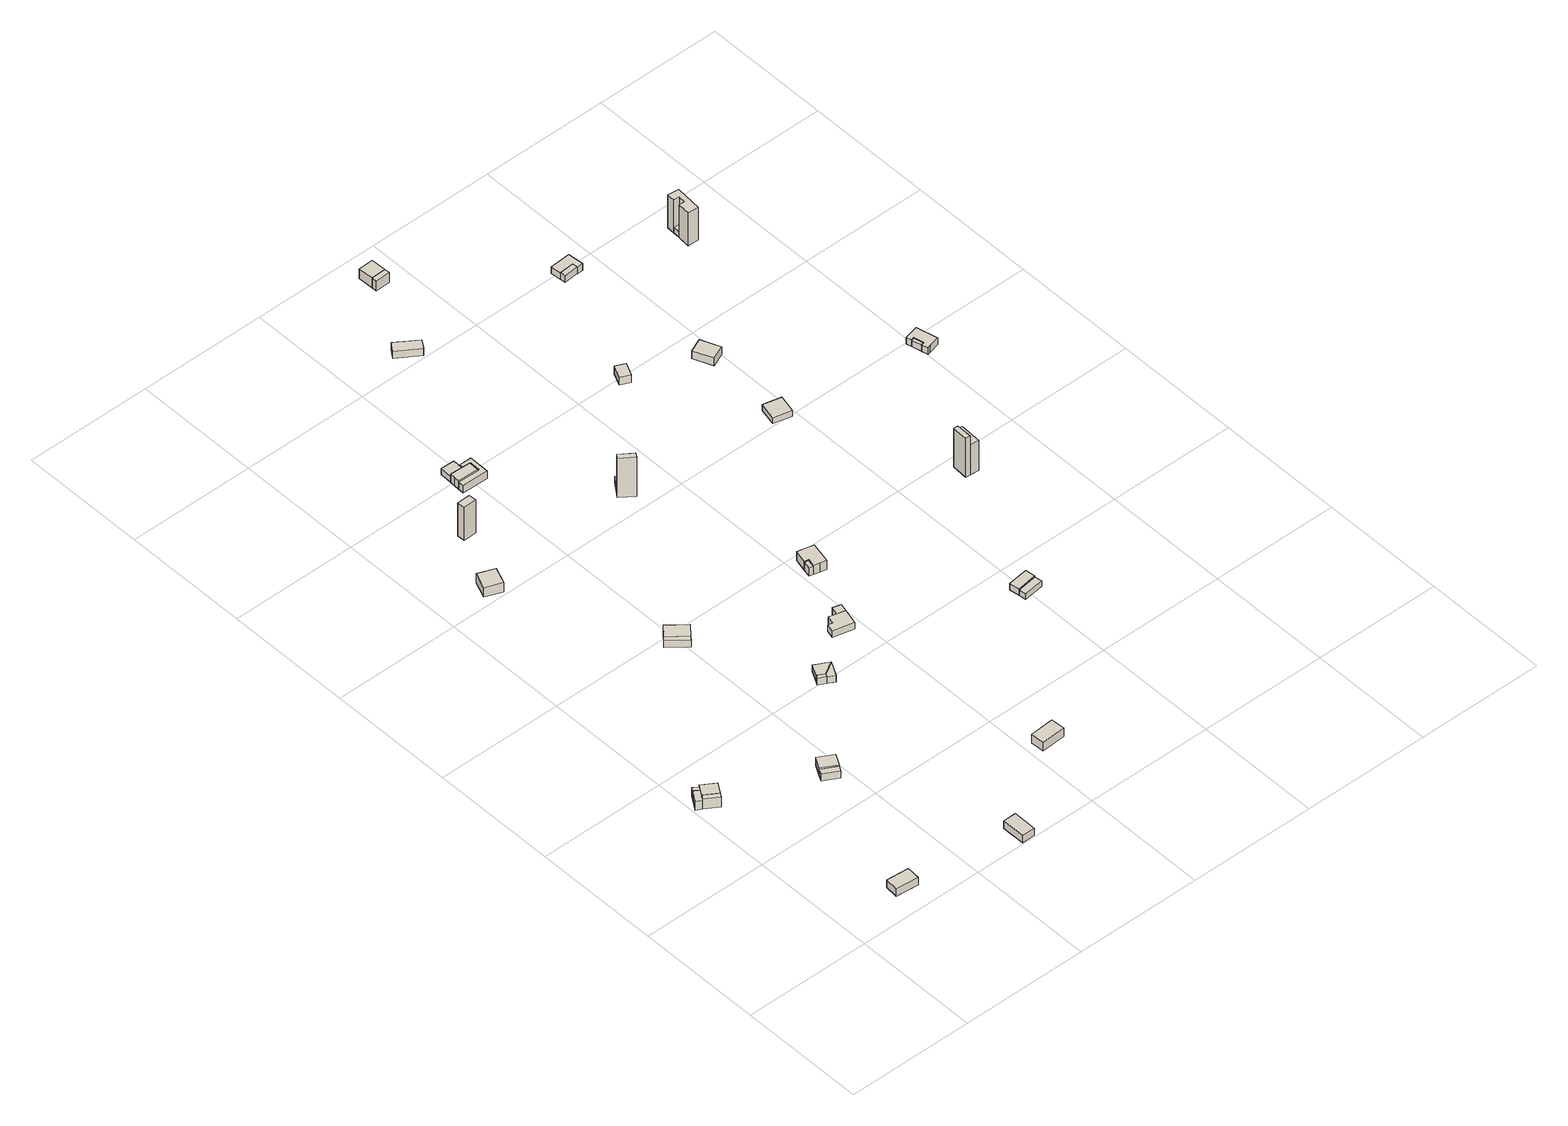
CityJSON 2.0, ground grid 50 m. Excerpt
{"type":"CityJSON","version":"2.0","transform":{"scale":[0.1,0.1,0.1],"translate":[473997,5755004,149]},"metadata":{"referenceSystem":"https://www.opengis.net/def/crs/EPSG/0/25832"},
"CityObjects":{
"building1":{"type":"Building","attributes":{"Gemeindeschluessel":"05711000","BezugspunktDach":"2000","function":"51009_1610","measuredHeight":5.5},"address":[{"country":"Germany"}],"geometry":[{"type":"Solid","lod":"1","boundaries":[[[[0,1,2,3]],[[4,5,6,7]],[[4,7,3,2]],[[5,4,2,1]],[[6,5,1,0]],[[7,6,0,3]]]]}]},
"building2":{"type":"Building","attributes":{"Gemeindeschluessel":"05711000","BezugspunktDach":"2000","function":"31001_1310","measuredHeight":3.71},"address":[{"country":"Germany"}],"geometry":[{"type":"Solid","lod":"1","boundaries":[[[[8,9,10,11]],[[12,13,14,15]],[[12,15,11,10]],[[13,12,10,9]],[[14,13,9,8]],[[15,14,8,11]]]]}]},
"building3":{"type":"Building","attributes":{"Gemeindeschluessel":"05711000","BezugspunktDach":"2000","function":"51009_1610","measuredHeight":3.98},"address":[{"country":"Germany"}],"geometry":[{"type":"Solid","lod":"1","boundaries":[[[[16,17,18,19]],[[20,21,22,23]],[[20,23,19,18]],[[21,20,18,17]],[[22,21,17,16]],[[23,22,16,19]]]]}]},
"building4":{"type":"Building","attributes":{"Gemeindeschluessel":"05711000","function":"31001_1310"},"address":[{"country":"Germany"}],"children":["building4-1","building4-2"]},
"building4-1":{"type":"BuildingPart","attributes":{"BezugspunktDach":"2000","measuredHeight":5.51},"parents":["building4"],"geometry":[{"type":"Solid","lod":"1","boundaries":[[[[24,25,26,27,28,29,30,31]],[[32,33,34,35,20,23,36,37]],[[32,37,31,30]],[[33,32,30,29]],[[34,33,29,28]],[[35,34,28,27]],[[20,35,27,26]],[[23,20,26,25]],[[36,23,25,24]],[[37,36,24,31]]]]}]},
"building4-2":{"type":"BuildingPart","attributes":{"BezugspunktDach":"2000","measuredHeight":4.65},"parents":["building4"],"geometry":[{"type":"Solid","lod":"1","boundaries":[[[[38,39,40,41,42,43]],[[44,45,21,20,35,34]],[[44,34,43,42]],[[45,44,42,41]],[[21,45,41,40]],[[20,21,40,39]],[[35,20,39,38]],[[34,35,38,43]]]]}]},
"building5":{"type":"Building","attributes":{"Gemeindeschluessel":"05711000","BezugspunktDach":"2000","function":"51009_1610","measuredHeight":3.35},"address":[{"country":"Germany"}],"geometry":[{"type":"Solid","lod":"1","boundaries":[[[[46,47,48,49]],[[50,51,52,53]],[[50,53,49,48]],[[51,50,48,47]],[[52,51,47,46]],[[53,52,46,49]]]]}]},
"building6":{"type":"Building","attributes":{"Gemeindeschluessel":"05711000","BezugspunktDach":"2000","function":"31001_1310","measuredHeight":3.99},"address":[{"country":"Germany"}],"geometry":[{"type":"Solid","lod":"1","boundaries":[[[[54,55,56,57]],[[53,52,58,59]],[[53,59,57,56]],[[52,53,56,55]],[[58,52,55,54]],[[59,58,54,57]]]]}]},
"building7":{"type":"Building","attributes":{"Gemeindeschluessel":"05711000","BezugspunktDach":"2000","function":"31001_1310","measuredHeight":3.75},"address":[{"country":"Germany"}],"geometry":[{"type":"Solid","lod":"1","boundaries":[[[[60,61,62,63]],[[64,65,66,67]],[[64,67,63,62]],[[65,64,62,61]],[[66,65,61,60]],[[67,66,60,63]]]]}]},
"building8":{"type":"Building","attributes":{"Gemeindeschluessel":"05711000","BezugspunktDach":"2000","function":"31001_1310","measuredHeight":5.36},"address":[{"country":"Germany"}],"geometry":[{"type":"Solid","lod":"1","boundaries":[[[[68,69,70,71]],[[72,73,74,75]],[[72,75,71,70]],[[73,72,70,69]],[[74,73,69,68]],[[75,74,68,71]]]]}]},
"building9":{"type":"Building","attributes":{"Gemeindeschluessel":"05711000","BezugspunktDach":"2000","function":"51009_1610","measuredHeight":3.21},"address":[{"country":"Germany"}],"geometry":[{"type":"Solid","lod":"1","boundaries":[[[[76,77,78,79]],[[80,81,82,83]],[[80,83,79,78]],[[81,80,78,77]],[[82,81,77,76]],[[83,82,76,79]]]]}]},
"building10":{"type":"Building","attributes":{"Gemeindeschluessel":"05711000","BezugspunktDach":"2000","function":"31001_1310","measuredHeight":3.13},"address":[{"country":"Germany"}],"geometry":[{"type":"Solid","lod":"1","boundaries":[[[[84,85,86,87]],[[88,89,90,91]],[[88,91,87,86]],[[89,88,86,85]],[[90,89,85,84]],[[91,90,84,87]]]]}]},
"building11":{"type":"Building","attributes":{"Gemeindeschluessel":"05711000","BezugspunktDach":"2000","function":"31001_9998","measuredHeight":16.67},"address":[{"country":"Germany"}],"geometry":[{"type":"Solid","lod":"1","boundaries":[[[[92,93,94,95]],[[96,97,98,99]],[[96,99,95,94]],[[97,96,94,93]],[[98,97,93,92]],[[99,98,92,95]]]]}]},
"building12":{"type":"Building","attributes":{"Gemeindeschluessel":"05711000","BezugspunktDach":"2000","function":"51009_1610","measuredHeight":3.13},"address":[{"country":"Germany"}],"geometry":[{"type":"Solid","lod":"1","boundaries":[[[[100,101,102,103]],[[104,105,106,107]],[[104,107,103,102]],[[105,104,102,101]],[[106,105,101,100]],[[107,106,100,103]]]]}]},
"building13":{"type":"Building","attributes":{"Gemeindeschluessel":"05711000","function":"31001_1310"},"address":[{"country":"Germany"}],"children":["building13-1","building13-2"]},
"building13-1":{"type":"BuildingPart","attributes":{"BezugspunktDach":"2000","measuredHeight":3},"parents":["building13"],"geometry":[{"type":"Solid","lod":"1","boundaries":[[[[108,109,110,111]],[[107,106,112,113]],[[107,113,111,110]],[[106,107,110,109]],[[112,106,109,108]],[[113,112,108,111]]]]}]},
"building13-2":{"type":"BuildingPart","attributes":{"BezugspunktDach":"2000","measuredHeight":2.92},"parents":["building13"],"geometry":[{"type":"Solid","lod":"1","boundaries":[[[[114,115,116,117]],[[118,104,107,113]],[[118,113,117,116]],[[104,118,116,115]],[[107,104,115,114]],[[113,107,114,117]]]]}]},
"building14":{"type":"Building","attributes":{"Gemeindeschluessel":"05711000","BezugspunktDach":"2000","function":"31001_1310","measuredHeight":4.42},"address":[{"country":"Germany"}],"geometry":[{"type":"Solid","lod":"1","boundaries":[[[[119,120,121,122]],[[123,124,125,126]],[[123,126,122,121]],[[124,123,121,120]],[[125,124,120,119]],[[126,125,119,122]]]]}]},
"building15":{"type":"Building","attributes":{"Gemeindeschluessel":"05711000","BezugspunktDach":"2000","function":"31001_1310","measuredHeight":4.12},"address":[{"country":"Germany"}],"geometry":[{"type":"Solid","lod":"1","boundaries":[[[[127,128,129,130,131,132]],[[133,134,135,136,137,138]],[[133,138,132,131]],[[134,133,131,130]],[[135,134,130,129]],[[136,135,129,128]],[[137,136,128,127]],[[138,137,127,132]]]]}]},
"building16":{"type":"Building","attributes":{"Gemeindeschluessel":"05711000","BezugspunktDach":"2000","function":"31001_9998","measuredHeight":3.51},"address":[{"country":"Germany"}],"geometry":[{"type":"Solid","lod":"1","boundaries":[[[[139,140,141,142,143]],[[144,145,146,147,148]],[[144,148,143,142]],[[145,144,142,141]],[[146,145,141,140]],[[147,146,140,139]],[[148,147,139,143]]]]}]},
"building17":{"type":"Building","attributes":{"Gemeindeschluessel":"05711000","BezugspunktDach":"2100","function":"51009_1610","measuredHeight":3.35},"address":[{"country":"Germany"}],"geometry":[{"type":"Solid","lod":"1","boundaries":[[[[149,150,151,152,153,154,155,156,157,158]],[[159,160,134,133,161,162,137,163,164,165]],[[159,165,158,157]],[[160,159,157,156]],[[134,160,156,155]],[[133,134,155,154]],[[161,133,154,153]],[[162,161,153,152]],[[137,162,152,151]],[[163,137,151,150]],[[164,163,150,149]],[[165,164,149,158]]]]}]},
"building18":{"type":"Building","attributes":{"Gemeindeschluessel":"05711000","function":"31001_1310"},"address":[{"country":"Germany"}],"children":["building18-1","building18-2"]},
"building18-1":{"type":"BuildingPart","attributes":{"BezugspunktDach":"2000","measuredHeight":3.01},"parents":["building18"],"geometry":[{"type":"Solid","lod":"1","boundaries":[[[[166,167,168,169,170,171,172]],[[173,174,175,176,177,178,179]],[[173,179,172,171]],[[174,173,171,170]],[[175,174,170,169]],[[176,175,169,168]],[[177,176,168,167]],[[178,177,167,166]],[[179,178,166,172]]]]}]},
"building18-2":{"type":"BuildingPart","attributes":{"BezugspunktDach":"2000","measuredHeight":3.01},"parents":["building18"],"geometry":[{"type":"Solid","lod":"1","boundaries":[[[[180,166,172,181]],[[179,178,182,183]],[[179,183,181,172]],[[178,179,172,166]],[[182,178,166,180]],[[183,182,180,181]]]]}]},
"building19":{"type":"Building","attributes":{"Gemeindeschluessel":"05711000","BezugspunktDach":"2000","function":"51009_1610","measuredHeight":3.71},"address":[{"country":"Germany"}],"geometry":[{"type":"Solid","lod":"1","boundaries":[[[[184,185,186,187]],[[188,189,190,191]],[[188,191,187,186]],[[189,188,186,185]],[[190,189,185,184]],[[191,190,184,187]]]]}]},
"building20":{"type":"Building","attributes":{"Gemeindeschluessel":"05711000","BezugspunktDach":"2000","function":"51009_1610","measuredHeight":18.14},"address":[{"country":"Germany"}],"geometry":[{"type":"Solid","lod":"1","boundaries":[[[[192,193,194,195]],[[196,197,198,199]],[[196,199,195,194]],[[197,196,194,193]],[[198,197,193,192]],[[199,198,192,195]]]]}]},
"building21":{"type":"Building","attributes":{"Gemeindeschluessel":"05711000","BezugspunktDach":"2000","function":"31001_1310","measuredHeight":2.71},"address":[{"country":"Germany"}],"geometry":[{"type":"Solid","lod":"1","boundaries":[[[[200,201,202,203]],[[199,198,204,205]],[[199,205,203,202]],[[198,199,202,201]],[[204,198,201,200]],[[205,204,200,203]]]]}]},
"building22":{"type":"Building","attributes":{"Gemeindeschluessel":"05711000","BezugspunktDach":"2000","function":"31001_1310","measuredHeight":5.85},"address":[{"country":"Germany"}],"geometry":[{"type":"Solid","lod":"1","boundaries":[[[[206,207,208,209,210,211,212,213]],[[214,215,188,191,190,216,217,218]],[[214,218,213,212]],[[215,214,212,211]],[[188,215,211,210]],[[191,188,210,209]],[[190,191,209,208]],[[216,190,208,207]],[[217,216,207,206]],[[218,217,206,213]]]]}]},
"building23":{"type":"Building","attributes":{"Gemeindeschluessel":"05711000","BezugspunktDach":"2000","function":"31001_1310","measuredHeight":3.28},"address":[{"country":"Germany"}],"geometry":[{"type":"Solid","lod":"1","boundaries":[[[[219,220,221,222]],[[223,224,225,226]],[[223,226,222,221]],[[224,223,221,220]],[[225,224,220,219]],[[226,225,219,222]]]]}]},
"building24":{"type":"Building","attributes":{"Gemeindeschluessel":"05711000","BezugspunktDach":"2000","function":"51009_1610","measuredHeight":2.46},"address":[{"country":"Germany"}],"geometry":[{"type":"Solid","lod":"1","boundaries":[[[[227,228,229,230]],[[231,232,233,234]],[[231,234,230,229]],[[232,231,229,228]],[[233,232,228,227]],[[234,233,227,230]]]]}]},
"building25":{"type":"Building","attributes":{"Gemeindeschluessel":"05711000","BezugspunktDach":"2000","function":"31001_1310","measuredHeight":2.95},"address":[{"country":"Germany"}],"geometry":[{"type":"Solid","lod":"1","boundaries":[[[[235,236,237,238]],[[232,239,240,233]],[[232,233,238,237]],[[239,232,237,236]],[[240,239,236,235]],[[233,240,235,238]]]]}]},
"building26":{"type":"Building","attributes":{"Gemeindeschluessel":"05711000","BezugspunktDach":"2000","function":"51009_1610","measuredHeight":5.32},"address":[{"country":"Germany"}],"geometry":[{"type":"Solid","lod":"1","boundaries":[[[[241,242,243,244]],[[245,246,247,248]],[[245,248,244,243]],[[246,245,243,242]],[[247,246,242,241]],[[248,247,241,244]]]]}]},
"building27":{"type":"Building","attributes":{"Gemeindeschluessel":"05711000","BezugspunktDach":"2000","function":"31001_1310","measuredHeight":5.32},"address":[{"country":"Germany"}],"geometry":[{"type":"Solid","lod":"1","boundaries":[[[[249,250,242,241]],[[246,251,252,247]],[[246,247,241,242]],[[251,246,242,250]],[[252,251,250,249]],[[247,252,249,241]]]]}]},
"building28":{"type":"Building","attributes":{"Gemeindeschluessel":"05711000","BezugspunktDach":"2000","function":"31001_1310","measuredHeight":3.44},"address":[{"country":"Germany"}],"geometry":[{"type":"Solid","lod":"1","boundaries":[[[[253,254,255,256]],[[257,258,259,260]],[[257,260,256,255]],[[258,257,255,254]],[[259,258,254,253]],[[260,259,253,256]]]]}]},
"building29":{"type":"Building","attributes":{"Gemeindeschluessel":"05711000","BezugspunktDach":"2000","function":"31001_1310","measuredHeight":2.73},"address":[{"country":"Germany"}],"geometry":[{"type":"Solid","lod":"1","boundaries":[[[[261,262,263,264]],[[265,266,267,268]],[[265,268,264,263]],[[266,265,263,262]],[[267,266,262,261]],[[268,267,261,264]]]]}]},
"building30":{"type":"Building","attributes":{"Gemeindeschluessel":"05711000","BezugspunktDach":"2100","function":"51009_1610","measuredHeight":17.65},"address":[{"country":"Germany"}],"geometry":[{"type":"Solid","lod":"1","boundaries":[[[[269,270,271,272]],[[273,274,275,276]],[[273,276,272,271]],[[274,273,271,270]],[[275,274,270,269]],[[276,275,269,272]]]]}]},
"building31":{"type":"Building","attributes":{"Gemeindeschluessel":"05711000","BezugspunktDach":"2000","function":"31001_1310","measuredHeight":13.69},"address":[{"country":"Germany"}],"geometry":[{"type":"Solid","lod":"1","boundaries":[[[[277,278,279,280,281]],[[282,273,276,283,284]],[[282,284,281,280]],[[273,282,280,279]],[[276,273,279,278]],[[283,276,278,277]],[[284,283,277,281]]]]}]},
"building32":{"type":"Building","attributes":{"Gemeindeschluessel":"05711000","BezugspunktDach":"2000","function":"31001_1310","measuredHeight":4.01},"address":[{"country":"Germany"}],"geometry":[{"type":"Solid","lod":"1","boundaries":[[[[285,286,287,288]],[[289,290,291,292]],[[289,292,288,287]],[[290,289,287,286]],[[291,290,286,285]],[[292,291,285,288]]]]}]},
"building33":{"type":"Building","attributes":{"Gemeindeschluessel":"05711000","BezugspunktDach":"2000","function":"51009_1610","measuredHeight":3},"address":[{"country":"Germany"}],"geometry":[{"type":"Solid","lod":"1","boundaries":[[[[293,294,295,296]],[[297,298,299,300]],[[297,300,296,295]],[[298,297,295,294]],[[299,298,294,293]],[[300,299,293,296]]]]}]},
"building34":{"type":"Building","attributes":{"Gemeindeschluessel":"05711000","BezugspunktDach":"2000","function":"31001_1310","measuredHeight":3.05},"address":[{"country":"Germany"}],"geometry":[{"type":"Solid","lod":"1","boundaries":[[[[301,302,303,304,305,306]],[[307,308,309,310,311,312]],[[307,312,306,305]],[[308,307,305,304]],[[309,308,304,303]],[[310,309,303,302]],[[311,310,302,301]],[[312,311,301,306]]]]}]},
"building35":{"type":"Building","attributes":{"Gemeindeschluessel":"05711000","function":"31001_1310"},"address":[{"country":"Germany"}],"children":["building35-1","building35-2"]},
"building35-1":{"type":"BuildingPart","attributes":{"BezugspunktDach":"2000","measuredHeight":3.32},"parents":["building35"],"geometry":[{"type":"Solid","lod":"1","boundaries":[[[[313,314,315,316,317,318,319,320,321,322]],[[323,324,325,326,327,328,329,330,331,332]],[[323,332,322,321]],[[324,323,321,320]],[[325,324,320,319]],[[326,325,319,318]],[[327,326,318,317]],[[328,327,317,316]],[[329,328,316,315]],[[330,329,315,314]],[[331,330,314,313]],[[332,331,313,322]]]]}]},
"building35-2":{"type":"BuildingPart","attributes":{"BezugspunktDach":"2000","measuredHeight":2.85},"address":[{"country":"Germany"}],"parents":["building35"],"geometry":[{"type":"Solid","lod":"1","boundaries":[[[[333,334,335,336]],[[326,329,328,327]],[[326,327,336,335]],[[329,326,335,334]],[[328,329,334,333]],[[327,328,333,336]]]]}]},
"building36":{"type":"Building","attributes":{"Gemeindeschluessel":"05711000","function":"31001_1310"},"address":[{"country":"Germany"}],"children":["building36-1","building36-2"]},
"building36-1":{"type":"BuildingPart","attributes":{"BezugspunktDach":"2100","measuredHeight":14.92},"parents":["building36"],"geometry":[{"type":"Solid","lod":"1","boundaries":[[[[337,338,339,340,341,342,343,344]],[[345,346,347,348,349,350,351,352]],[[345,352,344,343]],[[346,345,343,342]],[[347,346,342,341]],[[348,347,341,340]],[[349,348,340,339]],[[350,349,339,338]],[[351,350,338,337]],[[352,351,337,344]]]]}]},
"building36-2":{"type":"BuildingPart","attributes":{"BezugspunktDach":"2000","measuredHeight":2.6},"address":[{"country":"Germany"}],"parents":["building36"],"geometry":[{"type":"Solid","lod":"1","boundaries":[[[[353,354,355,356]],[[357,358,359,360]],[[357,360,356,355]],[[358,357,355,354]],[[359,358,354,353]],[[360,359,353,356]]]]}]}
},
"vertices":[
[39,833,53],[29,818,53],[79,785,53],[89,800,53],[79,785,7],[29,818,7],[39,833,7],[89,800,7],
[229,145,39],[224,93,39],[313,85,39],[318,138,39],[313,85,6],[224,93,6],[229,145,6],[318,138,6],
[44,888,44],[36,874,44],[56,861,44],[64,875,44],[56,861,6],[36,874,6],[44,888,6],[64,875,6],
[90,858,52],[64,875,52],[56,861,52],[38,833,52],[39,833,52],[64,817,52],[89,800,52],[116,841,52],[89,800,6],[64,817,6],[39,833,6],[38,833,6],[90,858,6],[116,841,6],
[38,833,45],[56,861,45],[36,874,45],[7,831,45],[29,818,45],[39,833,45],[29,818,6],[7,831,6],
[410,673,44],[399,653,44],[456,620,44],[468,641,44],[456,620,13],[399,653,13],[410,673,13],[468,641,13],
[435,718,50],[410,673,50],[468,641,50],[493,685,50],[435,718,13],[493,685,13],
[698,96,38],[698,4,38],[749,4,38],[750,96,38],[749,4,5],[698,4,5],[698,96,5],[750,96,5],
[183,2093,57],[157,2027,57],[222,2001,57],[248,2067,57],[222,2001,15],[157,2027,15],[183,2093,15],[248,2067,15],
[452,1478,39],[441,1465,39],[508,1407,39],[520,1421,39],[508,1407,7],[441,1465,7],[452,1478,7],[520,1421,7],
[488,1520,38],[452,1478,38],[520,1421,38],[555,1463,38],[520,1421,6],[452,1478,6],[488,1520,6],[555,1463,6],
[336,2295,168],[285,2294,168],[286,2264,168],[337,2265,168],[286,2264,17],[285,2294,17],[336,2295,17],[337,2265,17],
[696,1007,45],[689,994,45],[718,979,45],[724,991,45],[718,979,14],[689,994,14],[696,1007,14],[724,991,14],
[720,1051,44],[696,1007,44],[724,991,44],[776,1021,44],[720,1051,14],[776,1021,14],
[724,991,43],[718,979,43],[745,964,43],[776,1021,43],[745,964,14],
[1130,340,41],[1035,334,41],[1038,281,41],[1133,287,41],[1038,281,1],[1035,334,1],[1130,340,1],[1133,287,1],
[512,2489,60],[432,2492,60],[431,2472,60],[430,2451,60],[511,2449,60],[512,2469,60],[511,2449,22],[430,2451,22],[431,2472,22],[432,2492,22],[512,2489,22],[512,2469,22],
[487,2538,50],[433,2540,50],[432,2492,50],[486,2490,50],[486,2508,50],[486,2490,23],[432,2492,23],[433,2540,23],[487,2538,23],[486,2508,23],
[486,2508,56],[486,2490,56],[512,2489,56],[520,2489,56],[519,2449,56],[511,2449,56],[430,2451,56],[430,2429,56],[532,2426,56],[534,2507,56],[532,2426,22],[430,2429,22],[519,2449,22],[520,2489,22],[486,2490,22],[486,2508,22],[534,2507,22],
[937,1173,48],[906,1181,48],[898,1150,48],[880,1155,48],[872,1124,48],[953,1103,48],[969,1165,48],[953,1103,18],[872,1124,18],[880,1155,18],[898,1150,18],[906,1181,18],[937,1173,18],[969,1165,18],
[945,1204,48],[977,1195,48],[945,1204,18],[977,1195,18],
[1016,1419,54],[1009,1388,54],[1024,1384,54],[1031,1415,54],[1024,1384,17],[1009,1388,17],[1016,1419,17],[1031,1415,17],
[807,2101,188],[796,2086,188],[847,2048,188],[858,2063,188],[847,2048,9],[796,2086,9],[807,2101,9],[858,2063,9],
[838,2143,36],[807,2101,36],[858,2063,36],[889,2106,36],[838,2143,9],[889,2106,9],
[1068,1460,58],[1028,1469,58],[1016,1419,58],[1031,1415,58],[1024,1384,58],[1049,1378,58],[1073,1373,58],[1092,1454,58],[1073,1373,17],[1049,1378,17],[1028,1469,17],[1068,1460,17],[1092,1454,17],
[705,3085,53],[682,3051,53],[765,2994,53],[788,3027,53],[765,2994,21],[682,3051,21],[705,3085,21],[788,3027,21],
[1541,879,34],[1463,868,34],[1466,840,34],[1545,851,34],[1466,840,9],[1463,868,9],[1541,879,9],[1545,851,9],
[1536,918,39],[1458,908,39],[1463,868,39],[1541,879,39],[1458,908,9],[1536,918,9],
[903,3335,76],[845,3333,76],[845,3312,76],[904,3314,76],[845,3312,32],[845,3333,32],[903,3335,32],[904,3314,32],
[901,3395,76],[843,3393,76],[843,3393,32],[901,3395,32],
[1157,2500,74],[1133,2450,74],[1170,2432,74],[1194,2483,74],[1170,2432,39],[1133,2450,39],[1157,2500,39],[1194,2483,39],
[1417,2068,41],[1401,2000,41],[1472,1983,41],[1488,2051,41],[1472,1983,14],[1401,2000,14],[1417,2068,14],[1488,2051,14],
[1696,1445,201],[1693,1383,201],[1711,1382,201],[1714,1445,201],[1711,1382,25],[1693,1383,25],[1696,1445,25],[1714,1445,25],
[1715,1467,161],[1714,1445,161],[1711,1382,161],[1746,1380,161],[1750,1465,161],[1746,1380,25],[1715,1467,25],[1750,1465,25],
[1461,2424,51],[1408,2401,51],[1440,2327,51],[1493,2350,51],[1440,2327,16],[1408,2401,16],[1461,2424,16],[1493,2350,16],
[1383,2953,65],[1326,2949,65],[1327,2928,65],[1384,2932,65],[1327,2928,35],[1326,2949,35],[1383,2953,35],[1384,2932,35],
[1323,2990,64],[1326,2949,64],[1383,2953,64],[1384,2932,64],[1408,2933,64],[1403,2995,64],[1408,2933,33],[1384,2932,33],[1383,2953,33],[1326,2949,33],[1323,2990,33],[1403,2995,33],
[1979,1980,54],[1968,1978,54],[1972,1957,54],[1985,1960,54],[1994,1921,54],[1982,1918,54],[1987,1893,54],[2000,1896,54],[2042,1906,54],[2022,1990,54],[2042,1906,24],[2000,1896,24],[1987,1893,24],[1982,1918,24],[1994,1921,24],[1985,1960,24],[1972,1957,24],[1968,1978,24],[1979,1980,24],[2022,1990,24],
[1985,1960,53],[1972,1957,53],[1982,1918,53],[1994,1921,53],
[1750,2897,180],[1748,2866,180],[1771,2864,180],[1769,2837,180],[1746,2838,180],[1742,2790,180],[1785,2787,180],[1794,2893,180],[1785,2787,31],[1742,2790,31],[1746,2838,31],[1769,2837,31],[1771,2864,31],[1748,2866,31],[1750,2897,31],[1794,2893,31],
[1748,2866,58],[1746,2838,58],[1769,2837,58],[1771,2864,58],[1769,2837,32],[1746,2838,32],[1748,2866,32],[1771,2864,32]
]}
